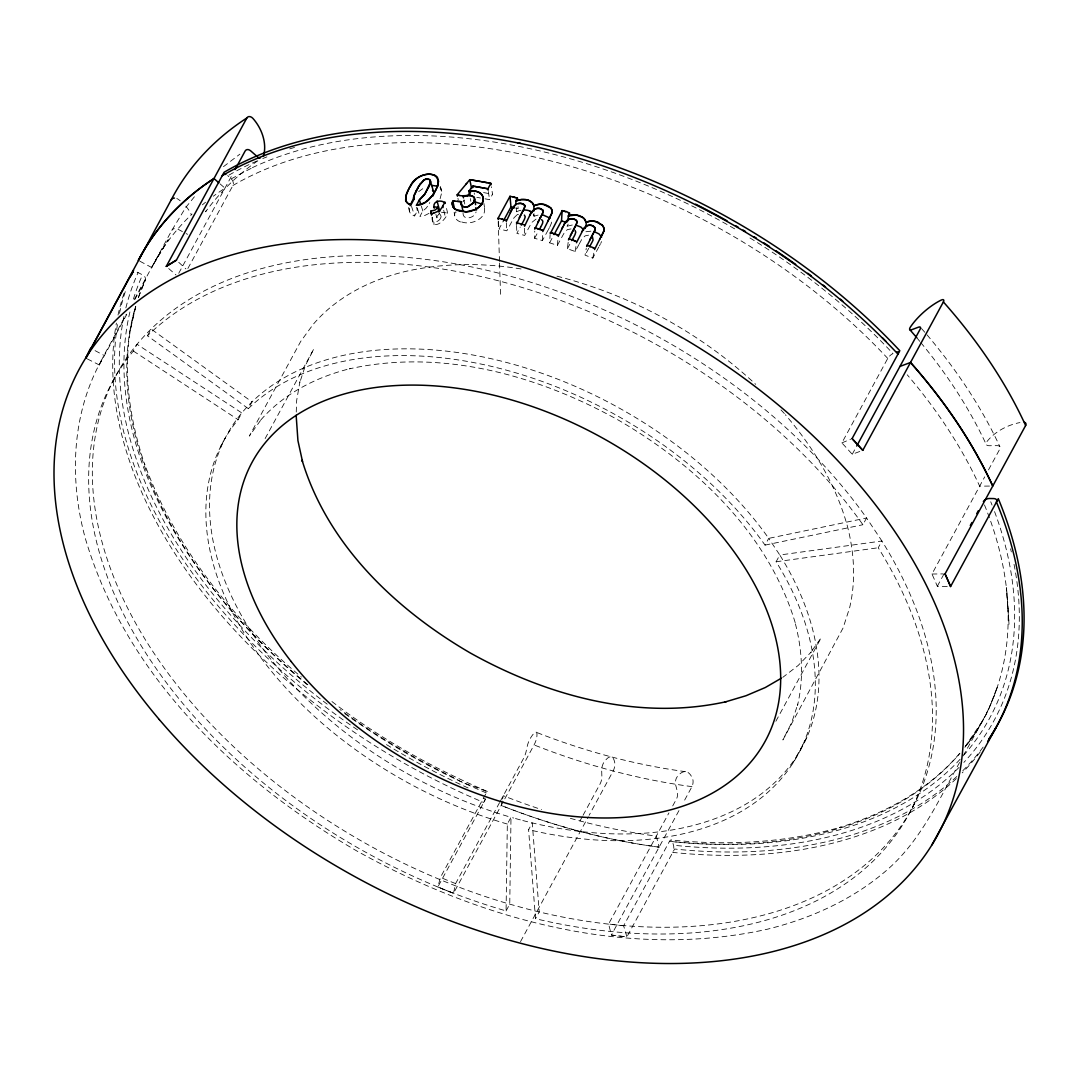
<?xml version="1.0" encoding="UTF-8"?>
<svg xmlns="http://www.w3.org/2000/svg" width="1080" height="1080" viewBox="0 0 1080 1080"><rect width="100%" height="100%" fill="white"/><g stroke="black" fill="none" stroke-linecap="round" stroke-linejoin="round"><path stroke-width="0.75" stroke-dasharray="5 3.75" d="M507.33 824.04A327.24 211.221 28.5 0 1 238.14 419.688L241.812 412.925L137.025 344.291L133.353 351.041A453.114 292.464 28.5 0 0 506.075 910.926L507.33 824.04L511.002 817.29A327.24 211.221 28.5 0 1 246.74 407.308A327.24 211.221 28.5 0 1 768.717 538.367L866.578 517.968L881.915 540.999L878.242 547.763A453.114 292.464 28.5 0 1 535.518 918.702L528.593 829.656L532.264 822.906L539.19 911.939L535.518 918.702M548.127 230.054L542.403 240.584L534.6 238.262L534.735 231.093M296.257 412.02L296.649 400.532L299.93 381.713L299.579 383.157L305.438 365.418L313.808 348.935L263.763 441.099M542.403 240.584L542.7 233.482M571.05 228.919L567.405 229.595L564.705 232.173A43.133 31.739 5.2 0 0 563.504 234.131L557.388 245.349L549.599 242.825L550.098 235.13M572.292 225.005L567.068 226.206L567.23 224.289M557.388 245.349L558.077 237.708M578.894 244.607L575.154 251.492L567.392 248.738L568.229 241.812M575.154 251.492L576.18 244.62M409.536 208.143L409.442 211.073A13.095 8.168 -18.4 0 0 410.292 213.151L411.534 214.461A11.759 7.304 -17.3 0 0 413.897 215.716L414.639 215.919L417.582 210.492L416.543 207.306M598.779 247.037L592.772 258.107L585.036 255.137L586.264 248.346M463.037 213.287C462.996 220.982 475.065 217.958 476.064 211.95M592.772 258.107L594.176 251.384M499.581 802.589L455.598 883.589L453.492 893.336L437.846 886.95L440.438 877.392L486.311 792.909C491.819 791.1 459.81 783.216 456.692 778.99A478.305 308.732 28.5 0 1 339.903 709.479M570.375 818.33A473.243 305.465 28.5 0 0 656.316 836.123L659.097 847.179C604.976 839.984 551.948 825.485 501.201 805.478L502.254 800.604M502.605 798.971L503.307 795.717A473.243 305.465 28.5 0 0 541.539 809.554M135.756 306.72L129.465 333.68L135.716 306.275M135.54 307.22C120.555 358.938 127.791 414.652 144.869 464.94L144.49 463.739C175.298 547.857 233.185 619.933 301.347 677.052M601.56 241.569L600.683 243.513M138.402 297.526L145.179 280.476A5.035 3.848 24.3 0 0 142.519 274.833L138.024 272.565A5.035 3.848 24.3 0 0 134.784 271.904M440.1 198.734L441.761 192.443L440.424 188.082A11.097 7.142 -17.7 0 0 439.979 187.65M485.271 799.146L483.719 802.467A488.349 315.212 28.5 0 1 116.397 323.109M101.561 360.126C71.24 414.639 69.174 480.627 85.725 539.798L86.117 541.013C127.022 677.012 236.669 781.097 356.549 850.811C479.858 919.593 627.035 960.282 767.651 929.151L768.825 928.841C812.038 918.014 853.578 899.114 887.341 869.684C920.727 840.618 938.966 799.7 959.972 761.751M806.922 737.181L792.801 763.358M220.806 446.243L224.991 438.467M549.895 226.8L551.583 222.763L551.354 220.064M588.762 248.265L585.036 255.137M87.318 358.925L99.306 364.959A473.243 305.465 28.5 0 1 103.964 355.361L126.32 314.172M134.514 299.079L171.842 230.324L185.693 207.536L195.21 195.777M99.306 364.959L127.467 313.092M134.717 299.754L145.179 280.476A473.243 305.465 28.5 0 0 137.322 300.713M112.522 381.726L116.195 374.976M178.74 273.294L232.524 174.231M147.461 335.786L151.133 329.022L252.005 401.909L248.333 408.659L147.461 335.786A453.114 292.464 28.5 0 1 862.907 524.718L866.578 517.968A453.114 292.464 28.5 0 0 143.856 336.501A453.114 292.464 28.5 0 0 509.747 904.163L524.475 908.253A453.114 292.464 28.5 0 0 881.915 540.999L779.787 554.999A327.24 211.221 28.5 0 1 521.64 820.233M187.866 268.502L232.929 185.49A5.035 3.578 59.6 0 0 231.215 178.848L227.651 175.568M428.99 213.381L425.021 215.379A10.962 6.858 -16.8 0 1 422.496 216.068L419.904 216.405L422.847 210.992L426.141 208.184A43.997 28.067 -17 0 0 428.45 204.768L429.084 203.823M439.304 213.503C445.608 220.239 432.648 219.375 438.615 214.61M438.804 214.245L439.398 213.151M432.041 217.134C431.811 232.578 446.054 220.131 447.633 213.057L445.784 205.484M485.014 198.815L489.577 199.679L492.534 194.251L491.387 186.773M517.037 214.853L514.148 217.62A43.133 30.51 -3.7 0 0 512.946 219.578L506.831 230.81L499.041 228.947L503.51 220.725M521.046 210.263A12.825 9.315 -2.9 0 0 516.564 211.761L518.144 208.71L518.009 206.712M536.044 219.119L531.954 222.318A42.053 30.213 -0.7 0 0 530.591 224.559L524.664 235.44L516.861 233.347L520.263 227.07M534.6 238.262L538.677 230.756M548.424 229.513L549.45 227.61M549.599 242.825L553.325 235.966M567.068 226.206L568.188 224.141M567.392 248.738L571.131 241.839M579.231 243.986L581.067 240.611A42.053 31.266 8.4 0 1 582.444 238.383L585.158 235.859L588.533 235.17M599.373 245.943L600.25 244.323M500.324 801.212L523.49 758.552A5.035 0.716 -68.5 0 0 526.028 751.91L527.378 745.686A5.035 0.716 -68.5 0 1 530.213 738.531A35.235 4.995 -68.5 0 1 536.706 737.802A5.035 0.716 -68.5 0 1 534.074 744.93L503.942 800.428M503.253 801.698L453.492 893.336A488.349 315.212 28.5 0 1 437.846 886.95L485.555 799.092A488.349 315.212 28.5 0 1 482.504 797.796M506.075 910.926L509.747 904.163L511.002 817.29L513.662 818.046M579.974 820.949L582.309 816.655M583.079 815.238L600.156 783.783A5.035 1.364 -75.2 0 0 601.884 776.871L601.668 770.135A5.035 1.364 -75.2 0 1 603.693 762.723A35.235 9.518 -75.2 0 1 614.871 763.533A5.035 1.364 -75.2 0 1 613.183 770.972L589.14 815.265M520.519 941.639L588.33 816.75M248.333 408.659A327.24 211.221 28.5 0 1 765.045 545.117L768.717 538.367L779.787 554.999L776.115 561.762A327.24 211.221 28.5 0 1 528.593 829.656M859.775 451.467L852.241 454.288A473.243 305.465 28.5 0 0 841.874 442.908L887.747 358.425A5.035 1.769 -43.1 0 1 892.985 353.606A478.305 308.732 28.5 0 0 747.387 236.399M852.241 454.288L855.225 448.794M956.826 776.48A488.349 315.212 28.5 0 1 674.595 849.015L626.886 936.873L611.388 935.037L608.607 923.994L668.938 812.889M672.719 805.923L676.499 798.957A5.035 1.958 -82.5 0 0 677.417 791.897L675.635 784.836A5.035 1.958 -82.5 0 1 676.863 777.263A35.235 13.743 -82.5 0 1 692.699 779.004A5.035 1.958 -82.5 0 1 691.97 786.632L683.748 801.765M678.956 810.594L611.388 935.037A488.349 315.212 28.5 0 0 626.886 936.873L623.633 925.776L669.506 841.293A473.243 305.465 28.5 0 0 959.945 753.314M775.872 721.251L821.138 637.862L810.324 652.968L811.337 651.875L798.161 665.469L782.771 677.376M947.268 586.467L937.318 586.264A473.243 305.465 28.5 0 0 931.959 574.02L984.704 476.874M988.497 469.894L999.851 448.983A5.035 2.916 -24.6 0 0 997.313 445.649L988.956 445.73A5.035 2.916 -24.6 0 1 986.783 441.828A35.235 20.412 -24.6 0 1 1019.966 422.577M937.318 586.264L943.758 574.412M912.479 807.219L916.151 800.456M963.185 755.892L987.93 711.221L997.542 686.354C990.468 707.953 979.992 728.393 965.696 746.118M429.813 202.541L429.26 203.499M440.532 218.349C438.804 221.967 431.082 224.667 432.554 217.31M982.314 721.13L965.534 746.091M206.429 210.398L205.551 211.802C220.279 191.889 238.046 174.231 258.552 160.286M964.832 747.252L976.563 731.255M462.726 202.041L464.292 200.138M959.459 753.611C928.382 790.128 884.723 813.524 839.403 827.51L840.672 827.159C785.714 842.967 727.812 845.748 671.125 839.984M418.675 191.632L425.452 186.759M223.479 166.658L239.855 154.17M231.215 178.848L252.437 167.656M517.414 214.663L518.468 214.299M841.874 442.908L850.635 439.209M533.858 215.514L534.033 216.243L538.785 214.88M585.927 231.755L591.246 231.134M765.045 545.117L862.907 524.718M776.115 561.762L878.242 547.763M989.483 486.068L979.668 486.162A473.243 305.465 28.5 0 0 907.227 374.787M931.959 574.02L943.421 573.912M456.233 212.085L455.247 212.018A14.175 9.423 -12.8 0 0 461.484 222.278M441.423 212.247L447.633 213.057M659.097 847.179C604.989 839.97 551.961 825.471 501.201 805.478M685.611 771.674C634.27 764.788 583.956 751.032 535.774 732.105M521.073 268.961C482.679 262.602 443.002 262.913 404.973 271.553L403.785 271.863C369.401 280.354 336.312 297.216 313.092 324.486L300.685 341.456L249.318 436.077L260.699 420.201L259.673 421.281C282.96 393.944 316.13 377.042 350.595 368.523L349.421 368.847C441.396 348.476 537.664 375.098 618.313 420.08C696.735 465.683 768.447 533.763 795.204 622.715L794.799 621.513C802.143 648.797 804.087 677.754 797.513 705.402L797.864 703.971L791.694 722.615L782.892 739.962L843.075 627.993L849.582 607.905C856.157 580.325 854.199 551.448 846.882 524.219L846.49 523.004C834.867 482.747 812.538 446.377 785.363 414.761M476.82 197.357L480.465 197.991M483.584 192.591L492.534 194.251M556.97 276.17C630.747 295.002 699.962 332.384 755.703 384.332M515.889 208.17L518.144 208.71M461.74 221.954C471.312 225.585 487.904 218.228 484.096 206.469M520.317 819.882L514.998 818.424M487.35 791.451C431.46 767.489 377.96 737.438 329.954 700.002M182.385 231.579L178.119 229.311A5.035 3.848 27.4 0 0 171.842 230.324M186.111 233.564L186.638 233.847A5.035 3.848 27.4 0 0 187.623 234.279M139.82 261.185L151.659 267.502A473.243 305.465 28.5 0 1 192.038 214.056M95.067 350.636L103.964 355.361M133.353 351.041L238.14 419.688M220.077 183.884L224.964 188.163A473.243 305.465 28.5 0 0 213.327 196.222M168.71 268.542L176.026 274.968M178.754 262.332L185.882 268.893M780.948 409.887L784.35 413.505M921.51 328.523L924.831 332.329M927.045 334.868C955.8 368.901 981.045 406.134 999.864 446.607M916.745 337.635L919.769 341.361M920.781 342.59C946.661 373.721 969.152 407.835 986.27 444.569M411.521 206.375L414.639 215.919M421.349 206.213L422.847 210.992M417.42 208.454L419.904 216.405M408.389 207.562L409.442 211.073M956.34 778.599A488.349 315.212 28.5 0 1 672.759 852.39A5.035 2.079 -84 0 0 673.515 845.316L672.422 841.617A5.035 2.079 -84 0 0 669.506 841.293M441.72 191.268L440.114 185.72L441.072 189.068M435.915 214.421L436.833 217.876M443.705 210.316L445.379 217.215M457.92 198.261L458.231 199.638M454.127 212.436L454.734 215.19M463.928 199.935L464.778 204.053M470.313 198.572L470.853 201.312M474.188 192.942L474.458 194.319M483.881 203.31L484.515 207.387M488.322 191.525L489.577 199.679M498.393 221.589L499.041 228.947M434.038 224.735L433.85 222.156M516.24 207.711L516.51 211.707M506.304 222.818L506.831 230.81M516.564 225.41L516.861 233.347M498.204 221.549L499.487 261.374M499.541 263.034L500.607 296.217M533.993 213.611L534.033 216.243M524.57 228.218L524.664 235.44M983.151 747.09A488.349 315.212 28.5 0 1 962.82 770.702M357.561 729.837A488.349 315.212 28.5 0 1 117.963 321.3M119.489 313.375A488.349 315.212 28.5 0 1 126.347 288.441M623.633 925.776A473.243 305.465 28.5 0 1 608.607 923.994M455.598 883.589A473.243 305.465 28.5 0 1 440.438 877.392M980.195 751.977A488.349 315.212 28.5 0 1 962.199 772.848M118.017 315.063A488.349 315.212 28.5 0 1 124.592 291.613M202.338 204.863A473.243 305.465 28.5 0 1 205.565 202.216M691.97 786.632A488.349 315.212 28.5 0 1 534.074 744.93M176.769 198.518A5.035 3.848 27.4 0 1 178.2 199.287A35.235 26.919 27.4 0 1 180.238 200.826M185.868 206.226A35.235 26.919 27.4 0 1 191.43 214.839M417.245 210.573A14.594 9.207 -17.9 0 1 417.42 207.873M533.25 214.178A9.396 6.75 -1.6 0 1 533.844 215.528M984.474 504.927A473.243 305.465 28.5 0 1 965.25 746.807M486.311 792.909A473.243 305.465 28.5 0 1 342.832 712.233M307.368 684.815A473.243 305.465 28.5 0 1 135.432 306.815M232.929 185.49A473.243 305.465 28.5 0 1 887.747 358.425M468.086 787.941A483.327 311.972 28.5 0 1 385.425 743.958M327.226 704.174A483.327 311.972 28.5 0 1 124.457 313.943M125.874 307.908A483.327 311.972 28.5 0 1 138.092 272.606M307.854 684.666A478.305 308.732 28.5 0 1 130.329 310.244M133.421 299.052A478.305 308.732 28.5 0 1 142.533 274.847M1014.039 564.327A483.125 311.837 28.5 0 1 963.873 762.413M959 767.462A483.125 311.837 28.5 0 1 673.488 845.222M229.054 175.068A483.125 311.837 28.5 0 1 257.351 160.826M262.778 158.531A483.125 311.837 28.5 0 1 266.909 156.87M289.71 148.878A483.125 311.837 28.5 0 1 295.61 147.123M1010.57 548.816A483.125 311.837 28.5 0 1 1011.339 551.934M994.559 511.61A478.251 308.691 28.5 0 1 964.116 754.826M960.161 759.213A478.251 308.691 28.5 0 1 672.435 841.658M990.725 501.782A478.251 308.691 28.5 0 1 992.034 505.062M252.41 167.63A478.305 308.732 28.5 0 1 736.492 229.919M158.18 255.919L151.659 267.502L168.224 239.72L158.18 255.919M1008.005 608.458L1006.385 587.682L1009.044 624.429L1008.005 608.458"/><path stroke-width="1.5" d="M534.762 229.149L542.187 214.164A26.595 19.251 1 0 0 542.808 212.706L542.835 212.625M476.537 210.033L475.74 207.765M296.15 415.3L297.932 440.613L302.495 461.484L302.103 460.283C327.537 544.887 395.752 609.62 470.327 652.995C547.034 695.79 638.591 721.089 726.057 701.73L724.883 702.041L745.956 695.75L765.315 687.514L781.312 678.226M542.781 231.538L549.882 217.269M550.179 233.834L562.167 210.613L564.489 211.356M554.067 234.603L561.506 220.887L562.167 210.613M567.459 221.738C568.026 215.96 571.671 211.68 564.03 211.208M569.363 215.554L569.592 213.017L568.661 212.706M576.976 222.21L576.261 224.438A56.295 41.661 6.9 0 1 575.613 225.761L573.737 229.244M518.306 203.566C521.465 202.351 526.689 204.957 524.111 208.562A56.295 40.176 -2.1 0 1 523.463 209.885L522.599 211.505M558.185 236.439L564.408 223.938A41.904 30.834 5.2 0 1 565.61 221.994L567.351 220.05A6.048 4.455 5.4 0 1 570.038 218.876C572.778 218.16 578.313 219.767 576.639 223.533A30.578 22.626 6.9 0 1 576.045 224.883L574.749 227.381M524.826 206.307L524.502 207.671A30.578 21.816 -2.1 0 1 523.894 209.007L522.815 211.086M459.041 195.345C463.617 197.168 477.468 191.822 473.769 201.947A18.86 12.838 -9.7 0 1 472.973 203.216L467.708 206.793A5.751 3.861 -10.3 0 1 465.129 206.955L463.901 206.739A5.859 3.929 -10.3 0 1 461.983 205.794L460.485 201.596M568.471 239.922L574.547 227.745M585.077 228.46C590.423 217.62 575.856 212.126 567.958 216L576.126 214.96L582.768 217.404A9.207 6.885 6.8 0 1 584.537 219.051L585.981 222.21L590.45 221.211A12.245 9.261 9.4 0 1 592.866 221.184A11.016 8.383 9.4 0 1 595.985 221.724L602.019 225.045A8.829 6.629 11.1 0 1 603.963 228.528L604.058 229.163A7.56 5.67 11.4 0 1 604.044 230.026L603.383 232.362A36.059 27.041 11.7 0 1 602.586 234.009L601.115 236.709M576.45 242.744L583.362 229.244A28.458 21.155 8.5 0 1 584.186 228.056C586.44 224.492 592.461 224.154 594.891 227.624A3.267 2.444 9.8 0 1 595.148 228.569L594.945 229.797A29.12 21.762 10.3 0 1 593.811 232.362L586.602 246.497M594.554 249.548L603.869 230.918M410.44 185.963A61.817 38.286 -19.7 0 0 409.388 187.731L405.972 195.453L405.783 200.718L407.781 203.31L410.994 204.782L413.937 199.355A4.158 2.619 -17.9 0 1 413.735 198.95L413.613 198.356A13.001 8.195 -18 0 1 413.775 196.452L419.04 185.747L424.17 179.915A4.09 2.606 -18 0 1 425.723 179.294L428.882 179.321A4.293 2.727 -18 0 1 429.935 179.982L430.394 180.968M413.775 196.452L413.87 196.06A21.911 13.797 -18.3 0 1 414.423 194.508L416.057 191.079M454.815 201.15C451.035 200.084 451.98 206.105 453.884 207.819A13.149 8.721 -10.7 0 0 455.909 209.493L466.195 211.856L475.132 209.682M459.445 201.515L460.998 201.636L460.755 202.541A7.965 5.36 -11.2 0 0 460.701 203.418L460.769 203.85A6.683 4.496 -10.9 0 0 461.065 204.687A6.17 4.117 -10.2 0 0 465.129 206.969A5.711 3.834 -10.3 0 0 467.708 206.793L472.973 203.216A16.713 11.367 -9.8 0 0 474.363 200.583L474.498 200.138A9.288 6.318 -9.9 0 0 474.647 199.233A7.088 4.819 -10.1 0 0 474.579 198.342L474.444 197.91A6.426 4.374 -10.6 0 0 474.012 197.113L470.124 195.251A8.073 5.535 -11.3 0 0 468.855 195.183L462.848 196.412M453.789 201.083C451.305 201.015 452.21 205.659 453.357 207.144M410.198 205.7L410.67 204.471A67.311 41.769 -19.5 0 1 413.438 198.896L414.099 197.721M437.198 187.029L438.561 181.346L437.413 177.35A11.543 7.439 -17.7 0 0 434.97 175.433M131.585 274.752A488.349 315.212 28.5 0 1 133.529 270.31L85.82 358.169L171.207 199.854A488.349 315.212 28.5 0 1 246.847 117.99A5.035 3.631 57 0 1 252.923 118.409A35.235 25.407 57 0 1 263.412 156.209M428.639 187.232L424.292 194.927L419.364 199.868L416.435 205.281L424.994 202.743L432.175 195.98A52.083 33.629 -15.9 0 0 434.308 192.767L435.092 191.417A74.709 48.276 -15.8 0 0 436.144 189.365L437.63 185.909A37.841 24.408 -16 0 0 438.197 183.951C439.101 167.441 414.315 174.555 410.508 185.963M547.83 221.063L551.812 213.151A9.396 6.845 2.4 0 0 550.598 207.765M550.476 216.189L550.625 215.919A32.252 23.49 2.4 0 0 551.651 213.732L552.069 211.991A7.56 5.495 2.1 0 0 552.082 211.167L551.988 210.56A8.789 6.399 1.7 0 0 550.49 207.806L543.929 204.566A11.016 8.127 0 0 0 540.783 204.242A12.245 8.978 0 0 0 538.353 204.444L533.871 205.726L533.952 210.992M600.237 238.329L599.792 239.139M856.71 446.054L920.133 329.252A5.035 1.877 -41.6 0 0 918.446 327.186L911.709 329.711A5.035 1.877 -41.6 0 1 910.386 327.065A35.235 13.176 -41.6 0 1 941.085 300.132A5.035 1.877 -41.6 0 1 943.38 301.941L862.799 450.346A488.349 315.212 28.5 0 0 852.093 438.601L899.802 350.73A488.349 315.212 28.5 0 0 224.087 172.287L176.391 260.159A488.349 315.212 28.5 0 0 166.266 266.396L246.847 117.99M235.049 169.587L245.147 150.998A5.035 3.631 57 0 1 250.641 150.822L257.661 156.978A5.035 3.631 57 0 0 260.05 158.207M434.268 208.197L433.904 206.806C433.161 199.868 443.084 199.868 445.284 203.404M433.566 213.246L439.115 210.803A9.369 6.156 -14 0 0 440.357 209.628L440.64 209.318A18.279 12.042 -13.7 0 0 441.261 208.494L441.923 207.522A31.725 20.912 -13.7 0 0 442.314 206.847L444.947 202.028M488.12 190.175L487.904 188.811L490.86 183.384L481.613 181.669M498.218 219.578L498.096 218.241L510.003 196.29L515.106 197.492M503.51 220.725L510.962 207.009L510.003 196.29M516.024 197.721L517.414 198.059L515.794 201.056L516.011 204.376M510.219 212.612L512.231 208.926M506.223 221.481L512.001 209.358A63.356 44.82 -3.8 0 1 512.636 208.238L512.851 207.873A32.009 22.653 -3.7 0 1 513.662 206.658L515.187 204.971A6.021 4.266 -3.5 0 1 518.805 203.486A6.413 4.59 -3.2 0 1 521.546 203.594A4.536 3.281 -3.3 0 1 525.231 206.321M522.572 211.545L516.524 224.1M516.821 222.143L516.47 222.777L522.005 224.249M519.197 217.755L521.586 213.354M521.289 225.18L523.841 220.455A58.023 41.405 -2.1 0 0 524.502 219.132L525.231 216.783L524.381 215.109M529.619 215.554L531.252 212.679A28.458 20.453 -0.7 0 1 532.076 211.464C534.276 208.008 540.135 207.023 542.849 210.316A3.267 2.376 0.6 0 1 543.105 211.208L542.903 212.396A29.12 21.087 1 0 1 541.769 214.934L540.378 217.539M524.543 226.247L530.442 214.056M537.84 222.21L539.028 220.023M561.708 228.879L562.734 227.003M570.321 235.521L573.386 229.865M571.82 240.584L574.385 235.845A58.023 42.944 6.9 0 0 575.033 234.522L575.762 232.132L575.073 230.459M589.721 239.949L591.246 237.128M589.613 246.699L592.434 241.448A27.432 20.493 10.3 0 0 593.055 239.99L592.407 236.588M970.313 525.501L971.919 522.531M976.752 513.648L978.359 510.678M988.754 739.125A488.349 315.212 28.5 0 0 998.285 498.677L950.576 586.535A488.349 315.212 28.5 0 0 945.054 573.899L1025.636 425.493A5.035 2.916 -24.6 0 0 1024.393 422.32M521.924 212.733L522.41 211.856M540.446 217.431L539.541 219.091M539.352 229.5L540.594 227.232M563.76 225.113L564.165 224.37A63.356 46.616 5.1 0 1 564.8 223.25L565.029 222.885A32.009 23.558 5.1 0 1 565.839 221.684L570.038 218.876A6.224 4.617 5.8 0 1 573.696 219.091A4.536 3.402 5.8 0 1 577.368 222.197M582.066 231.498L582.485 230.742A40.838 30.361 8.4 0 1 583.929 228.393L587.183 225.653A5.549 4.144 9 0 1 588.533 225.302A6.021 4.509 9.2 0 1 592.866 225.869L594.891 227.624M591.583 236.507L592.718 234.428M593.231 233.51L594.23 231.579A26.595 19.872 10.3 0 0 594.851 230.107L594.864 230.026A6.264 4.685 9.9 0 0 595.08 227.624M931.892 844.938L995.855 727.866M540.756 226.935L541.998 224.573A27.432 19.859 1 0 0 542.619 223.128L542.862 221.144L541.647 219.672M433.904 206.806L437.724 207.293L435.861 209.453A4.982 3.24 -14.6 0 1 434.673 210.168L430.893 211.086L431.501 215.055M475.106 209.669A17.159 11.651 -9.3 0 0 477.913 207.968A15.795 10.8 -8.9 0 0 480.195 205.97C484.88 201.933 484.07 193.523 477.63 191.768A13.379 9.288 -11.4 0 0 468.815 191.025L469.773 195.831M481.37 204.498L482.639 202.122A17.199 11.826 -8.5 0 0 483.138 200.502L482.814 196.506A14.148 9.72 -9.9 0 0 481.478 194.387L480.884 193.752A13.392 9.221 -10.6 0 0 468.828 191.106L472.851 186.097L473.796 186.26M433.337 194.319L428.342 200.273L422.644 203.918M420.08 184.154L423.725 180.198A4.293 2.727 -18 0 1 425.723 179.28M467.411 196.344L470.543 192.564M457.461 196.209L457.151 194.832L466.627 183.465M465.831 184.41L469.773 179.685L486.891 182.628M213.975 178.538C182.453 198.923 155.601 226.935 138.335 260.401C155.682 226.976 182.48 198.963 213.975 178.538L218.849 182.817M166.266 266.396L176.391 260.159M516.24 204.282L513.446 206.969A41.904 29.646 -3.7 0 0 512.244 208.94M533.871 205.726L532.413 202.784L528.255 200.259A13.905 10.166 -3.2 0 0 526.122 199.706L521.168 199.557L515.794 201.056C521.626 198.342 531.644 198.491 533.871 205.726L535.302 205.2A12.731 9.409 -0.1 0 1 545.535 204.755M899.951 366.431L910.508 362.475C943.407 399.613 972 440.883 992.763 486.041C971.946 440.897 943.366 399.654 910.508 362.475M585.981 222.21L588.155 221.576M470.853 211.262L468.518 211.694A17.496 11.354 -9.1 0 1 459.716 210.87M416.435 205.281L418.784 205.025A11.448 7.142 -16.8 0 0 422.631 203.891M431.474 185.355L437.724 186.232M474.552 201.704L482.193 204.215M454.302 201.123L458.933 201.474M457.394 201.353L459.959 201.555M542.714 214.826L550.179 218.187M481.315 187.583L472.851 186.097L473.121 187.475M474.728 186.422L476.618 186.746M480.303 181.44L469.773 179.685L471.663 188.609M477.549 186.907L478.494 187.07M479.425 187.245L485.082 188.271M482.261 187.745L486.959 188.636M488.214 182.871L490.86 183.384L491.063 184.734M486.027 188.447L487.904 188.811M576.126 225.261L580.905 227.084L583.713 229.892M510.962 207.009L514.553 207.846M498.096 218.241L502.619 219.294M513.243 197.06L514.175 197.275M502.106 219.186L506.129 220.158M514.634 197.384L516.496 197.829M521.505 224.114L524.529 224.937M457.151 194.832L458.285 195.143M457.907 195.035L459.432 195.453M410.319 204.579L410.994 204.782M534.789 227.84L539.312 229.19M537.3 228.582L538.312 228.879M428.882 179.321L426.884 179.091A4.563 2.902 -18 0 0 425.723 179.294M538.812 229.028L540.324 229.487M594.27 231.647L599.049 233.955L601.628 237.128M539.825 229.338L541.836 229.946M541.337 229.784L542.336 230.094M561.506 220.887L566.447 222.466M550.26 232.551L552.771 233.361M564.948 211.505L565.88 211.802M552.271 233.199L553.784 233.685M553.27 233.523L554.783 234.009M554.283 233.847L556.294 234.495M555.795 234.333L557.293 234.833M556.794 234.671L558.306 235.157M545.427 204.957L546.183 205.214A14.067 10.422 -0.1 0 1 547.587 205.794L547.925 205.956A11.043 8.127 0.2 0 1 548.883 206.496L550.49 207.806M569.12 238.829L575.14 240.962M573.129 240.246L574.128 240.597M574.628 240.773L576.139 241.313M586.832 245.268L590.328 246.591M589.829 246.402L593.312 247.752M540.716 208.751L542.849 210.316M592.812 247.55L594.311 248.13M434.983 175.419C427.478 172.247 418.608 175.5 413.667 181.669A37.625 23.409 -19.4 0 0 412.074 183.654L409.846 187.043A65.178 40.419 -19.6 0 0 406.539 193.779L405.608 200.124A13.014 8.114 -18.3 0 0 406.35 201.812L407.133 202.757A12.393 7.709 -17.5 0 0 410.292 204.606M432.513 190.499L433.836 192.091A17.226 10.962 -17.5 0 1 433.013 195.912M598.239 222.561L602.019 225.045M852.093 438.601L862.799 450.346M909.671 329.508L916.745 337.635M945.054 573.899L950.576 586.535M433.418 191.133L430.029 180.117A3.375 2.147 -17.6 0 1 430.232 180.441L430.312 180.671A10.314 6.575 -17.5 0 1 430.367 182.385L424.899 193.982L419.364 199.868L420.863 204.633M430.893 211.086L431.811 214.542M437.049 201.001L439.803 211.383M437.724 207.293L438.952 212.126M442.692 206.185L443.03 207.562M452.763 201.001L454.626 209.263M463.226 196.519L463.509 197.883M460.998 201.636L461.7 205.065M462.119 207.117L462.82 210.546M474.647 199.233L475.592 204.687M517.414 198.059L517.509 199.382M413.815 199.395A10.382 6.548 -17.9 0 1 413.87 196.439M416.057 191.079A130.032 81.756 -18.4 0 1 417.757 187.907M417.69 187.907A107.285 67.446 -18.4 0 1 418.5 186.489M418.635 186.503A55.593 34.952 -18.4 0 1 420.12 184.167M430.407 180.968A11.408 7.263 -17.5 0 1 430.38 182.385L430.339 182.696A33.413 21.29 -17.3 0 1 428.49 187.218M602.046 225.032A9.099 6.817 11.7 0 1 603.869 230.918M588.087 221.468A12.69 9.72 9.3 0 1 598.333 222.399M540.81 208.764A6.021 4.374 -0.1 0 0 536.436 208.535A5.549 4.01 -0.2 0 0 535.086 208.953L531.819 211.829A40.838 29.336 -0.7 0 0 530.456 214.056M543.038 210.29A6.264 4.536 0.6 0 1 542.754 212.598M459.567 211.059A14.418 9.585 -11 0 1 453.182 207.212M480.033 205.916A15.849 10.598 -9.6 0 1 470.799 211.113M481.356 204.498A16.916 11.597 -8.7 0 1 480.195 205.97M433.553 213.206A14.58 9.194 -14.3 0 1 431.136 213.624M85.82 358.169A488.349 315.212 28.5 0 1 90.626 348.26M987.606 741.474A488.349 315.212 28.5 0 0 996.449 502.052A5.035 2.997 -22.6 0 0 993.87 498.582L989.442 498.501A5.035 2.997 -22.6 0 0 983.367 501.485M130.397 276.615A488.349 315.212 28.5 0 1 131.692 273.685A5.035 3.848 24.3 0 1 133.434 272.201M896.981 351.959A5.035 1.769 -43.1 0 1 897.966 354.119A488.349 315.212 28.5 0 0 222.251 175.662A5.035 3.578 59.6 0 1 225.815 174.434M943.38 301.941A488.349 315.212 28.5 0 1 1025.636 425.493M171.207 199.854A5.035 3.848 27.4 0 1 174.434 198.099M437.076 187.029A62.451 40.298 -15.9 0 1 433.175 194.292M530.213 211.464A9.396 6.75 -1.6 0 1 532.008 212.693M524.205 209.993A12.825 9.315 -2.9 0 1 530.429 211.208M517.509 142.681A483.125 311.837 28.5 0 1 520.317 143.235M695.641 204.174A483.125 311.837 28.5 0 1 727.043 220.806M735.683 225.734A483.125 311.837 28.5 0 1 738.139 227.165M743.04 230.04A483.125 311.837 28.5 0 1 745.484 231.498M753.975 236.655A483.125 311.837 28.5 0 1 756.378 238.154M763.574 242.69A483.125 311.837 28.5 0 1 769.527 246.524M775.845 250.695A483.125 311.837 28.5 0 1 795.703 264.411M807.827 273.281A483.125 311.837 28.5 0 1 811.418 275.981M823.23 285.12A483.125 311.837 28.5 0 1 825.566 286.969M840.483 299.214A483.125 311.837 28.5 0 1 842.738 301.131M882.401 337.77A483.125 311.837 28.5 0 1 885.938 341.348M159.314 719.577A488.349 315.212 28.5 0 0 935.523 838.877A488.349 315.212 28.5 0 0 431.447 246.159A488.349 315.212 28.5 0 0 159.314 719.577M291.141 661.5A292.005 188.474 28.5 0 0 758.768 751.667A292.005 188.474 28.5 0 0 476.375 391.446A292.005 188.474 28.5 0 0 291.141 661.5"/></g></svg>
